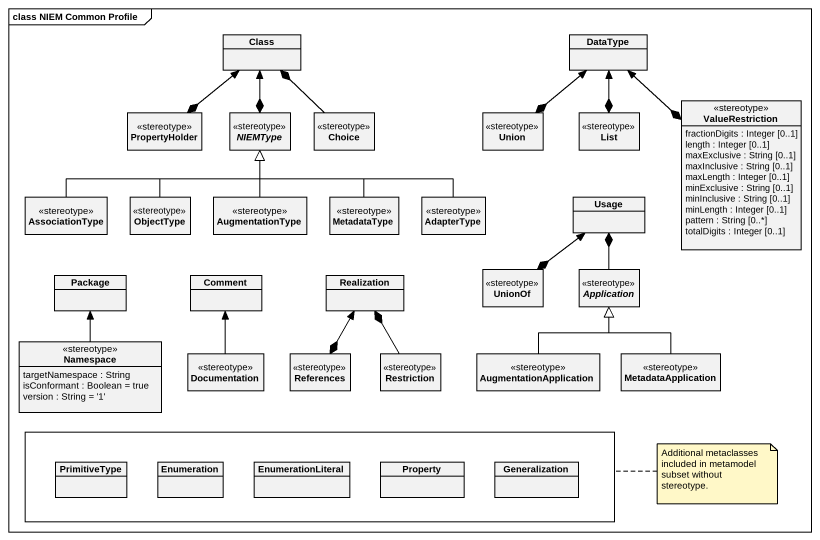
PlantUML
@startuml
mainframe class NIEM Common Profile
hide circle
hide empty members
class "Class" as Class_
class DataType
class PropertyHolder <<stereotype>>
abstract class NIEMType <<stereotype>>
class Choice <<stereotype>>
class Union <<stereotype>>
class List <<stereotype>>
class ValueRestriction <<stereotype>> {
  fractionDigits : Integer [0..1]
  length : Integer [0..1]
  maxExclusive : String [0..1]
  maxInclusive : String [0..1]
  maxLength : Integer [0..1]
  minExclusive : String [0..1]
  minInclusive : String [0..1]
  minLength : Integer [0..1]
  pattern : String [0..*]
  totalDigits : Integer [0..1]
}
class AssociationType <<stereotype>>
class ObjectType <<stereotype>>
class AugmentationType <<stereotype>>
class MetadataType <<stereotype>>
class AdapterType <<stereotype>>
class Usage
class UnionOf <<stereotype>>
abstract class Application <<stereotype>>
class "Package" as Package_
class Comment
class Realization
class "Namespace" as Namespace_ <<stereotype>> {
  targetNamespace : String
  isConformant : Boolean = true
  version : String = '1'
}
class Documentation <<stereotype>>
class References <<stereotype>>
class Restriction <<stereotype>>
class AugmentationApplication <<stereotype>>
class MetadataApplication <<stereotype>>
rectangle " " as rectangle1 {
  class PrimitiveType
  class Enumeration
  class EnumerationLiteral
  class Property
  class Generalization
}
PropertyHolder *-up-> Class_
NIEMType *-up-> Class_
Choice -up-* Class_
Union *-up-> DataType
List *-up-> DataType
ValueRestriction *-up-> DataType
AssociationType -right-|> NIEMType
ObjectType -up-|> NIEMType
AugmentationType -up-|> NIEMType
MetadataType -up-|> NIEMType
AdapterType -left-|> NIEMType
UnionOf *-up-> Usage
Application -up-* Usage
Namespace_ -up-> Package_
Documentation -up-> Comment
References *-up-> Realization
Restriction -up-* Realization
AugmentationApplication -up-|> Application
MetadataApplication -up-|> Application
note right of rectangle1 : Additional metaclasses included in metamodel subset without stereotype.
@enduml
